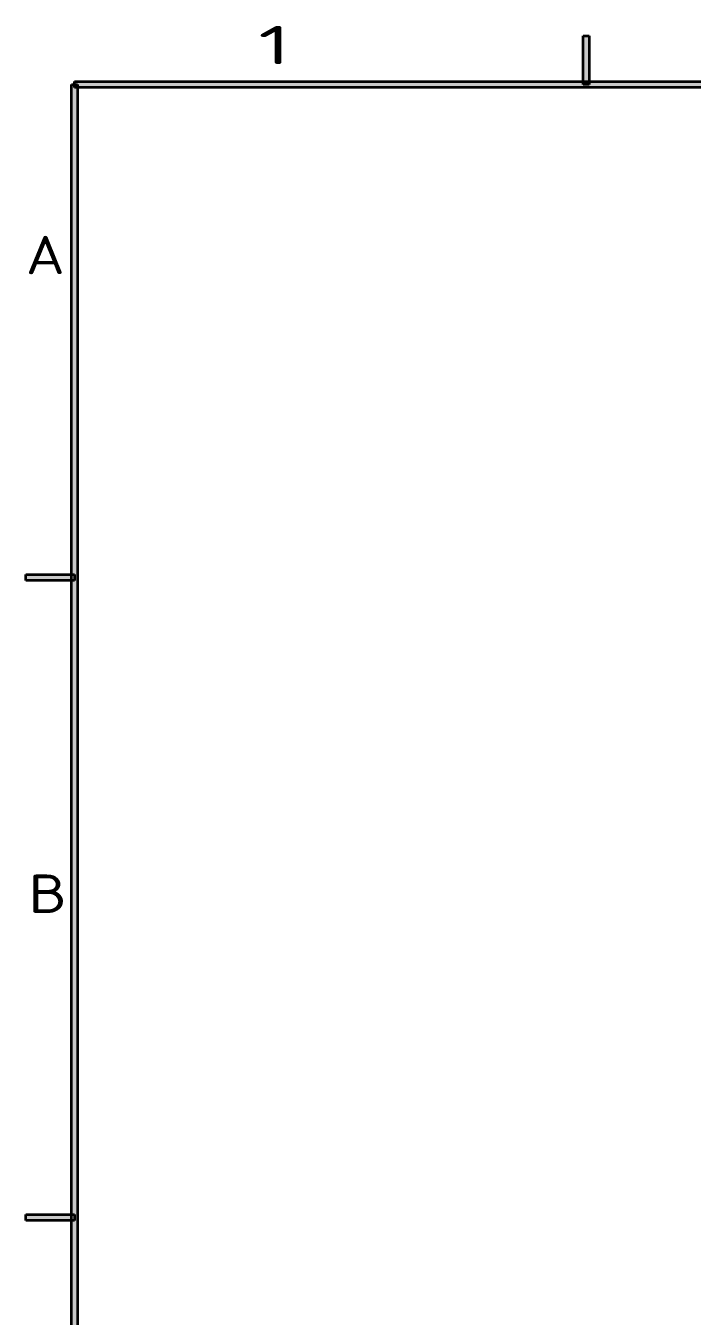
# Model space of a CAD drawing. Extents: x 23 to 417, y 3 to 294.
# Drawn here: x 26.2 to 78.3, y 190.8 to 291.6 of the extents above; entities that cross this region are included whole.
import ezdxf
from ezdxf.enums import TextEntityAlignment as Align

# ---------------------------------------------------------------- set-up
doc = ezdxf.new("R2010")
doc.units = 0
doc.layers.add('3', color=7, linetype='Continuous', lineweight=13)
doc.styles.get("Standard").update_dxf_attribs({"font": 'isocp.shx'})

# ---------------------------------------------------------------- blocks, each defined once
blk = doc.blocks.new('BLOCK3266')
at = {"layer": '3', "color": 7, "lineweight": 13}
blk.add_text('A', height=3, dxfattribs=at).set_placement((26.2, 272.19), (29.24, 272.19), align=Align.FIT)
blk = doc.blocks.new('BLOCK3267')
at = {"layer": '3', "color": 7, "lineweight": 13}
blk.add_text('B', height=3, dxfattribs=at).set_placement((26.39, 222.29), (29.43, 222.29), align=Align.FIT)
blk = doc.blocks.new('BLOCK3278')
at = {"layer": '3', "color": 7, "lineweight": 13}
blk.add_text('1', height=3, dxfattribs=at).set_placement((44.37, 288.59), (46.9, 288.59), align=Align.FIT)
blk = doc.blocks.new('BLOCK3358')
at = {"layer": '3', "color": 7, "lineweight": 5}
blk.add_solid([(29.76, 287), (30.24, 287), (29.76, 9.76), (30.24, 10.24)], dxfattribs=at)
blk = doc.blocks.new('BLOCK3361')
at = {"layer": '3', "color": 7, "lineweight": 5}
blk.add_solid([(410.24, 287.24), (409.76, 286.76), (30, 287.24), (30, 286.76)], dxfattribs=at)
blk = doc.blocks.new('BLOCK3369')
at = {"layer": '3', "color": 7, "lineweight": 5}
blk.add_solid([(26.19, 248.26), (26.19, 248.74), (29.99, 248.26), (29.99, 248.74)], dxfattribs=at)
blk = doc.blocks.new('BLOCK3370')
at = {"layer": '3', "color": 7, "lineweight": 5}
blk.add_solid([(26.2, 198.26), (26.2, 198.74), (30, 198.26), (30, 198.74)], dxfattribs=at)
blk = doc.blocks.new('BLOCK3375')
at = {"layer": '3', "color": 7, "lineweight": 5}
blk.add_solid([(69.76, 290.8), (70.24, 290.8), (69.76, 287), (70.24, 287)], dxfattribs=at)

msp = doc.modelspace()

# ---------------------------------------------------------------- linework, layer by layer
at = {"layer": '3', "color": 7, "lineweight": 35, "ltscale": 0.095}
for p, q in [((69.7625, 287), (69.7625, 290.8)), ((70.2375, 290.8), (70.2375, 287)), ((26.1938, 248.7375), (29.9938, 248.7375)), ((29.9938, 248.2625), (26.1938, 248.2625)), ((26.2, 198.7375), (30, 198.7375)), ((30, 198.2625), (26.2, 198.2625))]:
    msp.add_line(p, q, dxfattribs=at)
at = {"layer": '3', "color": 7, "lineweight": 35, "ltscale": 0.011875}
for p, q in [((69.7625, 290.8), (70.2375, 290.8)), ((29.7625, 287), (30.2375, 287)), ((30, 286.7625), (30, 287.2375)), ((70.2375, 287), (69.7625, 287)), ((26.1938, 248.2625), (26.1938, 248.7375)), ((29.9938, 248.7375), (29.9938, 248.2625)), ((26.2, 198.2625), (26.2, 198.7375)), ((30, 198.7375), (30, 198.2625))]:
    msp.add_line(p, q, dxfattribs=at)
at = {"layer": '3', "color": 7, "lineweight": 35}
for p, q in [((29.7625, 9.7625), (29.7625, 287)), ((30, 287.2375), (410.2375, 287.2375)), ((409.7625, 286.7625), (30, 286.7625)), ((30.2375, 287), (30.2375, 10.2375))]:
    msp.add_line(p, q, dxfattribs=at)

# ---------------------------------------------------------------- block references
at = {"layer": '3', "lineweight": 0}
for name in ['BLOCK3278', 'BLOCK3375', 'BLOCK3358', 'BLOCK3361', 'BLOCK3266', 'BLOCK3369', 'BLOCK3267', 'BLOCK3370']:
    msp.add_blockref(name, (0, 0), dxfattribs=at)

doc.saveas('drawing.dxf')
